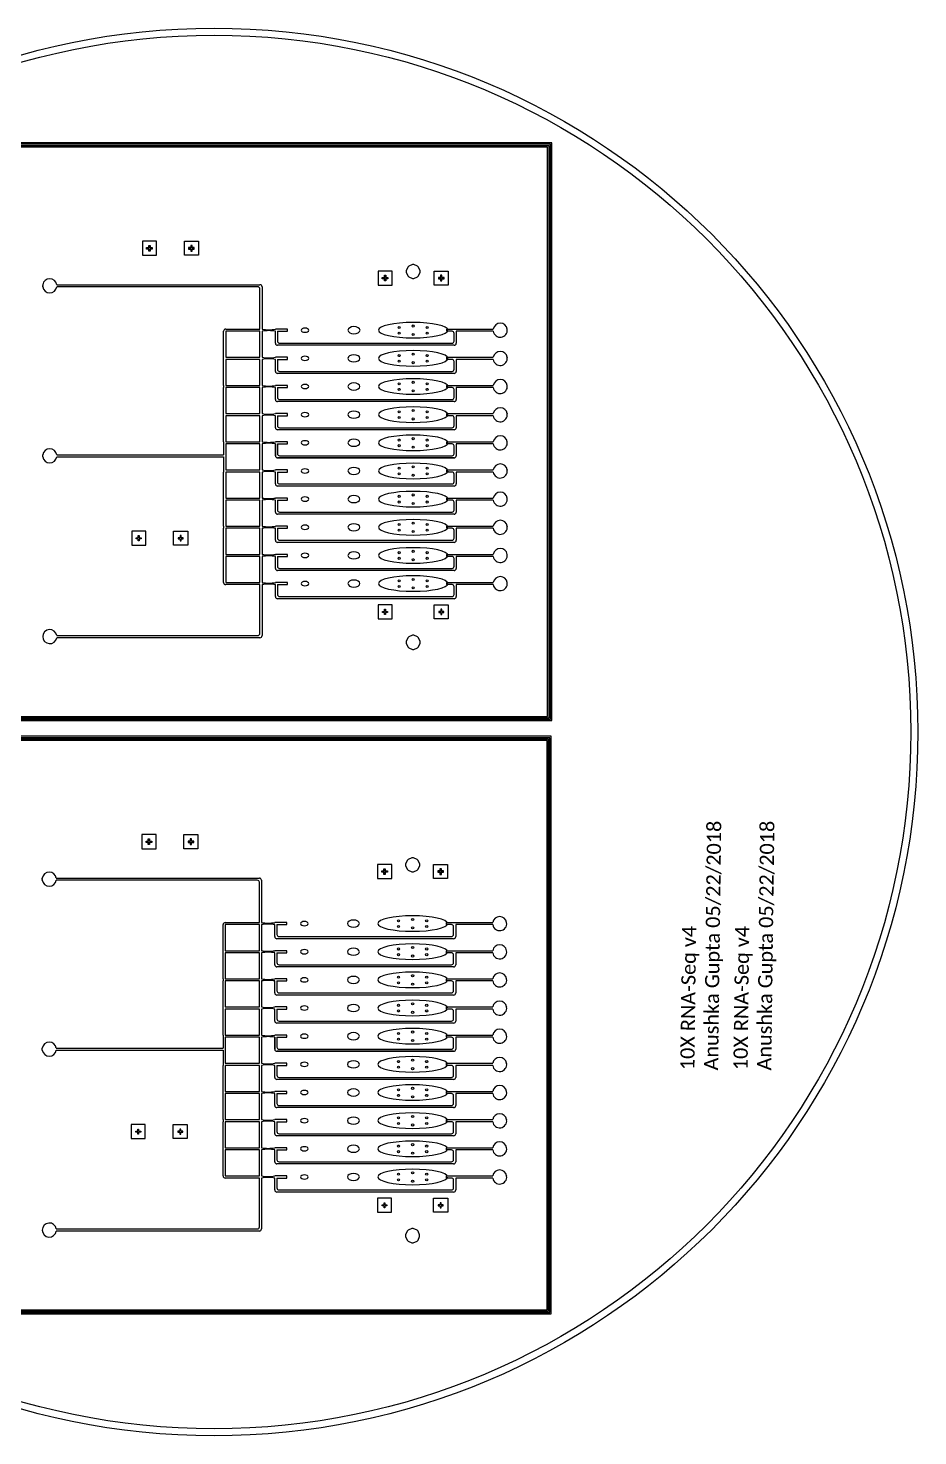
# Model space of a CAD drawing. Extents: x 23983 to 123983, y -30392 to 69608.
# Drawn here: x 60775 to 123983, y -30392 to 69608 of the extents above; entities that cross this region are included whole.
import ezdxf

# ---------------------------------------------------------------- set-up
doc = ezdxf.new("R2010")
doc.units = 13
for name, color, linetype in [('Control', 152, 'Continuous'), ('Flow', 242, 'Continuous'), ('Flow Chambers', 242, 'Continuous')]:
    doc.layers.add(name, color=color, linetype=linetype)
doc.styles.get("Standard").update_dxf_attribs({"font": ''})
doc.styles.get('Standard').set_extended_font_data('Calibri')

msp = doc.modelspace()

# ---------------------------------------------------------------- linework, layer by layer
at = {"layer": 'Control'}
for points in [[(49992, 20418), (97980, 20418), (97980, 61456), (49992, 61456)], [(50292, 20718), (97680, 20718), (97680, 61156), (50292, 61156)], [(49953, -21735), (97941, -21735), (97941, 19303), (49953, 19303)], [(50253, -21435), (97641, -21435), (97641, 19003), (50253, 19003)]]:
    msp.add_lwpolyline(points, close=True, dxfattribs=at)
for points in [[(88629, 52374), (88514, 52639), (88444, 52709), (88179, 52824), (88079, 52824), (87814, 52709), (87744, 52639), (87629, 52374), (87629, 52274), (87744, 52009), (87814, 51939), (88079, 51824), (88179, 51824), (88444, 51939), (88514, 52009), (88629, 52274), (88629, 52374)], [(88629, 26029), (88514, 26294), (88444, 26364), (88179, 26479), (88079, 26479), (87814, 26364), (87744, 26294), (87629, 26029), (87629, 25929), (87744, 25664), (87814, 25594), (88079, 25479), (88179, 25479), (88444, 25594), (88514, 25664), (88629, 25929), (88629, 26029)], [(88590, 10221), (88475, 10486), (88405, 10556), (88140, 10671), (88040, 10671), (87775, 10556), (87705, 10486), (87590, 10221), (87590, 10121), (87705, 9856), (87775, 9786), (88040, 9671), (88140, 9671), (88405, 9786), (88475, 9856), (88590, 10121), (88590, 10221)], [(88589, -16124), (88474, -15859), (88404, -15789), (88139, -15674), (88039, -15674), (87774, -15789), (87704, -15859), (87589, -16124), (87589, -16224), (87704, -16489), (87774, -16559), (88039, -16674), (88139, -16674), (88404, -16559), (88474, -16489), (88589, -16224), (88589, -16124)]]:
    msp.add_lwpolyline(points, dxfattribs=at)
msp.add_circle((73983, 19608), 50000, dxfattribs=at)
at = {"layer": 'Flow'}
for p, q in [((61814, 51383), (61819, 51383)), ((61814, 51327), (61814, 51383)), ((61814, 51233), (61814, 51289)), ((61819, 51233), (61814, 51233)), ((62808, 51384), (77239, 51383)), ((77089, 51233), (62808, 51233)), ((77239, 48227), (77239, 51083)), ((77389, 51233), (77389, 48227)), ((74664, 44227), (74664, 48077)), ((74814, 48227), (77239, 48227)), ((74814, 48077), (74814, 46227)), ((77239, 48077), (74814, 48077)), ((77239, 46227), (77239, 48077)), ((77389, 48077), (77389, 46227)), ((79189, 48227), (78339, 48227)), ((78339, 47227), (78339, 48077)), ((78489, 48077), (78489, 47377)), ((78489, 48077), (79189, 48077)), ((79189, 48077), (79189, 48227)), ((90531, 48227), (93820, 48227)), ((90531, 48077), (90531, 48227)), ((90889, 48077), (90531, 48077)), ((91189, 48077), (91189, 47227)), ((93819, 48077), (91189, 48077)), ((94807, 48227), (94809, 48227)), ((94809, 48227), (94809, 48217)), ((91039, 47077), (78489, 47077)), ((78639, 47227), (90889, 47227)), ((91039, 47377), (91039, 47927)), ((74814, 46227), (77239, 46227)), ((74814, 46077), (74814, 44227)), ((77239, 46077), (74814, 46077)), ((77239, 44227), (77239, 46077)), ((77389, 46077), (77389, 44227)), ((79189, 46227), (78339, 46227)), ((78339, 45227), (78339, 46077)), ((78489, 46077), (78489, 45377)), ((78489, 46077), (79189, 46077)), ((79189, 46077), (79189, 46227)), ((90531, 46227), (93820, 46227)), ((90531, 46077), (90531, 46227)), ((90889, 46077), (90531, 46077)), ((91189, 46077), (91189, 45227)), ((93819, 46077), (91189, 46077)), ((94807, 46227), (94809, 46227)), ((94809, 46227), (94809, 46217)), ((91039, 45077), (78489, 45077)), ((78639, 45227), (90889, 45227)), ((91039, 45377), (91039, 45927)), ((74664, 44227), (74664, 44077)), ((74664, 42227), (74664, 44077)), ((74814, 44227), (77239, 44227)), ((74814, 44077), (74814, 42227)), ((77239, 44077), (74814, 44077)), ((77239, 42227), (77239, 44077)), ((77389, 44077), (77389, 42227)), ((79189, 44227), (78339, 44227)), ((78339, 43227), (78339, 44077)), ((78489, 44077), (78489, 43377)), ((78489, 44077), (79189, 44077)), ((79189, 44077), (79189, 44227)), ((90531, 44227), (93820, 44227)), ((90531, 44077), (90531, 44227)), ((90889, 44077), (90531, 44077)), ((91189, 44077), (91189, 43227)), ((93819, 44077), (91189, 44077)), ((94807, 44227), (94809, 44227)), ((94809, 44227), (94809, 44217)), ((91039, 43077), (78489, 43077)), ((78639, 43227), (90889, 43227)), ((91039, 43377), (91039, 43927)), ((74664, 42227), (74664, 42227)), ((74664, 42077), (74664, 42227)), ((74664, 42077), (74664, 42077)), ((74664, 40227), (74664, 42077)), ((74814, 42227), (77239, 42227)), ((74814, 42077), (74814, 40227)), ((77239, 42077), (74814, 42077)), ((77239, 40227), (77239, 42077)), ((77389, 42077), (77389, 40227)), ((79189, 42227), (78339, 42227)), ((78339, 41227), (78339, 42077)), ((78489, 42077), (78489, 41377)), ((78489, 42077), (79189, 42077)), ((79189, 42077), (79189, 42227)), ((90531, 42227), (93820, 42227)), ((90531, 42077), (90531, 42227)), ((90889, 42077), (90531, 42077)), ((91189, 42077), (91189, 41227)), ((93819, 42077), (91189, 42077)), ((94807, 42227), (94809, 42227)), ((94809, 42227), (94809, 42217)), ((91039, 41077), (78489, 41077)), ((78639, 41227), (90889, 41227)), ((91039, 41377), (91039, 41927)), ((74664, 40227), (74664, 39302)), ((74814, 40227), (77239, 40227)), ((77239, 40077), (74814, 40077)), ((74814, 40077), (74814, 38227)), ((77239, 38227), (77239, 40077)), ((77389, 40077), (77389, 38227)), ((79189, 40227), (78339, 40227)), ((78339, 39227), (78339, 40077)), ((78489, 40077), (78489, 39377)), ((78489, 40077), (79189, 40077)), ((79189, 40077), (79189, 40227)), ((90531, 40227), (91189, 40227)), ((90531, 40227), (93820, 40227)), ((90531, 40077), (90531, 40227)), ((90889, 40077), (90531, 40077)), ((91189, 40077), (91189, 39227)), ((93819, 40077), (91189, 40077)), ((91189, 40076), (91189, 39227)), ((94807, 40227), (94809, 40227)), ((94809, 40227), (94809, 40217)), ((61814, 39302), (61819, 39302)), ((61814, 39152), (61814, 39302)), ((61819, 39152), (61814, 39152)), ((62808, 39302), (74664, 39302)), ((62808, 39152), (74664, 39152)), ((74664, 39152), (74664, 38077)), ((91039, 39077), (78489, 39077)), ((78639, 39227), (90889, 39227)), ((91039, 39377), (91039, 39927)), ((74664, 34227), (74664, 38077)), ((74814, 38227), (77239, 38227)), ((74814, 38077), (74814, 36227)), ((77239, 38077), (74814, 38077)), ((77239, 36227), (77239, 38077)), ((77389, 38077), (77389, 36227)), ((79189, 38227), (78339, 38227)), ((78339, 37227), (78339, 38077)), ((78489, 38077), (78489, 37377)), ((78489, 38077), (79189, 38077)), ((79189, 38077), (79189, 38227)), ((90531, 38227), (93820, 38227)), ((90531, 38077), (90531, 38227)), ((90889, 38077), (90531, 38077)), ((91189, 38077), (91189, 37227)), ((93819, 38077), (91189, 38077)), ((94807, 38227), (94809, 38227)), ((94809, 38227), (94809, 38217)), ((91039, 37077), (78489, 37077)), ((78639, 37227), (90889, 37227)), ((91039, 37377), (91039, 37927)), ((74814, 36227), (77239, 36227)), ((74814, 36077), (74814, 34227)), ((77239, 36077), (74814, 36077)), ((77239, 34227), (77239, 36077)), ((77389, 36077), (77389, 34227)), ((79189, 36227), (78339, 36227)), ((78339, 35227), (78339, 36077)), ((78489, 36077), (78489, 35377)), ((78489, 36077), (79189, 36077)), ((79189, 36077), (79189, 36227)), ((90531, 36227), (93820, 36227)), ((90531, 36077), (90531, 36227)), ((90889, 36077), (90531, 36077)), ((91189, 36077), (91189, 35227)), ((93819, 36077), (91189, 36077)), ((94807, 36227), (94809, 36227)), ((94809, 36227), (94809, 36217)), ((91039, 35077), (78489, 35077)), ((78639, 35227), (90889, 35227)), ((91039, 35377), (91039, 35927)), ((74664, 34227), (74664, 34077)), ((74664, 30227), (74664, 34077)), ((74814, 34227), (77239, 34227)), ((74814, 34077), (74814, 32227)), ((77239, 34077), (74814, 34077)), ((77239, 32227), (77239, 34077)), ((77389, 34077), (77389, 32227)), ((79189, 34227), (78339, 34227)), ((78339, 33227), (78339, 34077)), ((78489, 34077), (78489, 33377)), ((78489, 34077), (79189, 34077)), ((79189, 34077), (79189, 34227)), ((90531, 34227), (93820, 34227)), ((90531, 34077), (90531, 34227)), ((90889, 34077), (90531, 34077)), ((91189, 34077), (91189, 33227)), ((93819, 34077), (91189, 34077)), ((94807, 34227), (94809, 34227)), ((94809, 34227), (94809, 34217)), ((91039, 33077), (78489, 33077)), ((78639, 33227), (90889, 33227)), ((91039, 33377), (91039, 33927)), ((74814, 32227), (77239, 32227)), ((74814, 32077), (74814, 30227)), ((77239, 32077), (74814, 32077)), ((77239, 30227), (77239, 32077)), ((77389, 32077), (77389, 30226)), ((79189, 32227), (78339, 32227)), ((78339, 31227), (78339, 32077)), ((78489, 32077), (78489, 31377)), ((78489, 32077), (79189, 32077)), ((79189, 32077), (79189, 32227)), ((90531, 32227), (93820, 32227)), ((90531, 32077), (90531, 32227)), ((90889, 32077), (90531, 32077)), ((91189, 32077), (91189, 31227)), ((93819, 32077), (91189, 32077)), ((94807, 32227), (94809, 32227)), ((94809, 32227), (94809, 32217)), ((91039, 31077), (78489, 31077)), ((78639, 31227), (90889, 31227)), ((91039, 31377), (91039, 31927)), ((74814, 30227), (77239, 30227)), ((77239, 30077), (74814, 30077)), ((77239, 26607), (77239, 30077)), ((77389, 30077), (77389, 26457)), ((79189, 30227), (78339, 30227)), ((78339, 29227), (78339, 30077)), ((78489, 30077), (78489, 29377)), ((78489, 30077), (79189, 30077)), ((79189, 30077), (79189, 30227)), ((90531, 30227), (93820, 30227)), ((90531, 30077), (90531, 30227)), ((90889, 30077), (90531, 30077)), ((91189, 30077), (91189, 29227)), ((93819, 30077), (91189, 30077)), ((94807, 30227), (94809, 30227)), ((94809, 30227), (94809, 30217)), ((91039, 29077), (78489, 29077)), ((78639, 29227), (90889, 29227)), ((91039, 29377), (91039, 29927)), ((62808, 26457), (77089, 26457)), ((77239, 26307), (62808, 26307)), ((61775, 9230), (61780, 9230)), ((61775, 9174), (61775, 9230)), ((61775, 9080), (61775, 9136)), ((61780, 9080), (61775, 9080)), ((62769, 9231), (77200, 9230)), ((77050, 9080), (62769, 9080)), ((77350, 9080), (77350, 6074)), ((77200, 6074), (77200, 8930)), ((74775, 6074), (77200, 6074)), ((79150, 6074), (78300, 6074)), ((79150, 5924), (79150, 6074)), ((90491, 6074), (93781, 6074)), ((90491, 5924), (90491, 6074)), ((94768, 6074), (94770, 6074)), ((94770, 6074), (94770, 6064)), ((74625, 2074), (74625, 5924)), ((74775, 5924), (74775, 4074)), ((77200, 5924), (74775, 5924)), ((77200, 4074), (77200, 5924)), ((77350, 5924), (77350, 4074)), ((78300, 5074), (78300, 5924)), ((78450, 5924), (78450, 5224)), ((78450, 5924), (79150, 5924)), ((78600, 5074), (90850, 5074)), ((90850, 5924), (90491, 5924)), ((91000, 5224), (91000, 5774)), ((91150, 5924), (91150, 5074)), ((93779, 5924), (91150, 5924)), ((74775, 4074), (77200, 4074)), ((79150, 4074), (78300, 4074)), ((91000, 4924), (78450, 4924)), ((79150, 3924), (79150, 4074)), ((90491, 4074), (93781, 4074)), ((90491, 3924), (90491, 4074)), ((94768, 4074), (94770, 4074)), ((94770, 4074), (94770, 4064)), ((74775, 3924), (74775, 2074)), ((77200, 3924), (74775, 3924)), ((77200, 2074), (77200, 3924)), ((77350, 3924), (77350, 2074)), ((78300, 3074), (78300, 3924)), ((78450, 3924), (78450, 3224)), ((78450, 3924), (79150, 3924)), ((78600, 3074), (90850, 3074)), ((90850, 3924), (90491, 3924)), ((91000, 3224), (91000, 3774)), ((91150, 3924), (91150, 3074)), ((93779, 3924), (91150, 3924)), ((74625, 2074), (74625, 1924)), ((74775, 2074), (77200, 2074)), ((79150, 2074), (78300, 2074)), ((91000, 2924), (78450, 2924)), ((79150, 1924), (79150, 2074)), ((90491, 2074), (93781, 2074)), ((90491, 1924), (90491, 2074)), ((94768, 2074), (94770, 2074)), ((94770, 2074), (94770, 2064)), ((74625, 74), (74625, 1924)), ((74775, 1924), (74775, 74)), ((77200, 1924), (74775, 1924)), ((77200, 74), (77200, 1924)), ((77350, 1924), (77350, 74)), ((78300, 1074), (78300, 1924)), ((78450, 1924), (78450, 1224)), ((78450, 1924), (79150, 1924)), ((78600, 1074), (90850, 1074)), ((90850, 1924), (90491, 1924)), ((91000, 1224), (91000, 1774)), ((91150, 1924), (91150, 1074)), ((93779, 1924), (91150, 1924)), ((74625, 74), (74625, 74)), ((74625, -76), (74625, 74)), ((74775, 74), (77200, 74)), ((79150, 74), (78300, 74)), ((91000, 924), (78450, 924)), ((79150, -76), (79150, 74)), ((90491, 74), (93781, 74)), ((90491, -76), (90491, 74)), ((94768, 74), (94770, 74)), ((94770, 74), (94770, 64)), ((74625, -76), (74625, -76)), ((74625, -1926), (74625, -76)), ((74775, -76), (74775, -1926)), ((77200, -76), (74775, -76)), ((77200, -1926), (77200, -76)), ((77350, -76), (77350, -1926)), ((78300, -926), (78300, -76)), ((78450, -76), (78450, -776)), ((78450, -76), (79150, -76)), ((78600, -926), (90850, -926)), ((90850, -76), (90491, -76)), ((91000, -776), (91000, -226)), ((91150, -76), (91150, -926)), ((93779, -76), (91150, -76)), ((74625, -1926), (74625, -2851)), ((74775, -1926), (77200, -1926)), ((79150, -1926), (78300, -1926)), ((91000, -1076), (78450, -1076)), ((79150, -2076), (79150, -1926)), ((90491, -1926), (93781, -1926)), ((90491, -2076), (90491, -1926)), ((90491, -1926), (91150, -1926)), ((94768, -1926), (94770, -1926)), ((94770, -1926), (94770, -1936)), ((61775, -2851), (61780, -2851)), ((61775, -3001), (61775, -2851)), ((62769, -2851), (74625, -2851)), ((77200, -2076), (74775, -2076)), ((74775, -2076), (74775, -3926)), ((77200, -3926), (77200, -2076)), ((77350, -2076), (77350, -3926)), ((78300, -2926), (78300, -2076)), ((78450, -2076), (78450, -2776)), ((78450, -2076), (79150, -2076)), ((78600, -2926), (90850, -2926)), ((90850, -2076), (90491, -2076)), ((91000, -2776), (91000, -2226)), ((91150, -2076), (91150, -2926)), ((93779, -2076), (91150, -2076)), ((91150, -2077), (91150, -2926)), ((61780, -3001), (61775, -3001)), ((62769, -3002), (74625, -3001)), ((74625, -3001), (74625, -4076)), ((74775, -3926), (77200, -3926)), ((79150, -3926), (78300, -3926)), ((91000, -3076), (78450, -3076)), ((79150, -4076), (79150, -3926)), ((90491, -3926), (93781, -3926)), ((90491, -4076), (90491, -3926)), ((94768, -3926), (94770, -3926)), ((94770, -3926), (94770, -3936)), ((74625, -7926), (74625, -4076)), ((74775, -4076), (74775, -5926)), ((77200, -4076), (74775, -4076)), ((77200, -5926), (77200, -4076)), ((77350, -4076), (77350, -5926)), ((78300, -4926), (78300, -4076)), ((78450, -4076), (78450, -4776)), ((78450, -4076), (79150, -4076)), ((78600, -4926), (90850, -4926)), ((90850, -4076), (90491, -4076)), ((91000, -4776), (91000, -4226)), ((91150, -4076), (91150, -4926)), ((93779, -4076), (91150, -4076)), ((74775, -5926), (77200, -5926)), ((79150, -5926), (78300, -5926)), ((91000, -5076), (78450, -5076)), ((79150, -6076), (79150, -5926)), ((90491, -5926), (93781, -5926)), ((90491, -6076), (90491, -5926)), ((94768, -5926), (94770, -5926)), ((94770, -5926), (94770, -5936)), ((74775, -6076), (74775, -7926)), ((77200, -6076), (74775, -6076)), ((77200, -7926), (77200, -6076)), ((77350, -6076), (77350, -7926)), ((78300, -6926), (78300, -6076)), ((78450, -6076), (78450, -6776)), ((78450, -6076), (79150, -6076)), ((78600, -6926), (90850, -6926)), ((90850, -6076), (90491, -6076)), ((91000, -6776), (91000, -6226)), ((91150, -6076), (91150, -6926)), ((93779, -6076), (91150, -6076)), ((74625, -7926), (74625, -8076)), ((74775, -7926), (77200, -7926)), ((79150, -7926), (78300, -7926)), ((91000, -7076), (78450, -7076)), ((79150, -8076), (79150, -7926)), ((90491, -7926), (93781, -7926)), ((90491, -8076), (90491, -7926)), ((94768, -7926), (94770, -7926)), ((94770, -7926), (94770, -7936)), ((74625, -11926), (74625, -8076)), ((74775, -8076), (74775, -9926)), ((77200, -8076), (74775, -8076)), ((77200, -9926), (77200, -8076)), ((77350, -8076), (77350, -9926)), ((78300, -8926), (78300, -8076)), ((78450, -8076), (78450, -8776)), ((78450, -8076), (79150, -8076)), ((78600, -8926), (90850, -8926)), ((90850, -8076), (90491, -8076)), ((91000, -8776), (91000, -8226)), ((91150, -8076), (91150, -8926)), ((93779, -8076), (91150, -8076)), ((74775, -9926), (77200, -9926)), ((79150, -9926), (78300, -9926)), ((91000, -9076), (78450, -9076)), ((79150, -10076), (79150, -9926)), ((90491, -9926), (93781, -9926)), ((90491, -10076), (90491, -9926)), ((94768, -9926), (94770, -9926)), ((94770, -9926), (94770, -9936)), ((74775, -10076), (74775, -11926)), ((77200, -10076), (74775, -10076)), ((77200, -11926), (77200, -10076)), ((77350, -10076), (77350, -11927)), ((78300, -10926), (78300, -10076)), ((78450, -10076), (78450, -10776)), ((78450, -10076), (79150, -10076)), ((78600, -10926), (90850, -10926)), ((90850, -10076), (90491, -10076)), ((91000, -10776), (91000, -10226)), ((91150, -10076), (91150, -10926)), ((93779, -10076), (91150, -10076)), ((74775, -11926), (77200, -11926)), ((79150, -11926), (78300, -11926)), ((91000, -11076), (78450, -11076)), ((79150, -12076), (79150, -11926)), ((90491, -11926), (93781, -11926)), ((90491, -12076), (90491, -11926)), ((94768, -11926), (94770, -11926)), ((94770, -11926), (94770, -11936)), ((77200, -12076), (74775, -12076)), ((77200, -15546), (77200, -12076)), ((77350, -12076), (77350, -15696)), ((78300, -12926), (78300, -12076)), ((78450, -12076), (78450, -12776)), ((78450, -12076), (79150, -12076)), ((78600, -12926), (90850, -12926)), ((90850, -12076), (90491, -12076)), ((91000, -12776), (91000, -12226)), ((91150, -12076), (91150, -12926)), ((93779, -12076), (91150, -12076)), ((91000, -13076), (78450, -13076)), ((62769, -15696), (77050, -15696)), ((77200, -15846), (62769, -15846))]:
    msp.add_line(p, q, dxfattribs=at)
for points in [[(50092, 20518), (97880, 20518), (97880, 61356), (50092, 61356)], [(50192, 20618), (97780, 20618), (97780, 61256), (50192, 61256)], [(69592, 54016), (69592, 53916), (69442, 53916), (69442, 53766), (69342, 53766), (69342, 53916), (69192, 53916), (69192, 54016), (69342, 54016), (69342, 54166), (69442, 54166), (69442, 54016), (69592, 54016)], [(72175, 54016), (72175, 53916), (72325, 53916), (72325, 53766), (72425, 53766), (72425, 53916), (72575, 53916), (72575, 54016), (72425, 54016), (72425, 54166), (72325, 54166), (72325, 54016), (72175, 54016)], [(86336, 51899), (86336, 51799), (86186, 51799), (86186, 51649), (86086, 51649), (86086, 51799), (85936, 51799), (85936, 51899), (86086, 51899), (86086, 52049), (86186, 52049), (86186, 51899), (86336, 51899)], [(89919, 51899), (89919, 51799), (90069, 51799), (90069, 51649), (90169, 51649), (90169, 51799), (90319, 51799), (90319, 51899), (90169, 51899), (90169, 52049), (90069, 52049), (90069, 51899), (89919, 51899)], [(50053, -21635), (97841, -21635), (97841, 19203), (50053, 19203)], [(50153, -21535), (97741, -21535), (97741, 19103), (50153, 19103)], [(69553, 11863), (69553, 11763), (69403, 11763), (69403, 11613), (69303, 11613), (69303, 11763), (69153, 11763), (69153, 11863), (69303, 11863), (69303, 12013), (69403, 12013), (69403, 11863), (69553, 11863)], [(72136, 11863), (72136, 11763), (72286, 11763), (72286, 11613), (72386, 11613), (72386, 11763), (72536, 11763), (72536, 11863), (72386, 11863), (72386, 12013), (72286, 12013), (72286, 11863), (72136, 11863)], [(86297, 9746), (86297, 9646), (86147, 9646), (86147, 9496), (86047, 9496), (86047, 9646), (85897, 9646), (85897, 9746), (86047, 9746), (86047, 9896), (86147, 9896), (86147, 9746), (86297, 9746)], [(89880, 9746), (89880, 9646), (90030, 9646), (90030, 9496), (90130, 9496), (90130, 9646), (90280, 9646), (90280, 9746), (90130, 9746), (90130, 9896), (90030, 9896), (90030, 9746), (89880, 9746)]]:
    msp.add_lwpolyline(points, close=True, dxfattribs=at)
for points in [[(78339, 40077), (78339, 39227, 0.414214), (78489, 39077), (91030, 39077)], [(78300, -2076), (78300, -2926, 0.414214), (78450, -3076), (90991, -3076)]]:
    msp.add_lwpolyline(points, format="xyb", dxfattribs=at)
for radius in [50000, 49500]:
    msp.add_circle((73983, 19608), radius, dxfattribs=at)
for centre, radius, start, end in [((62311, 51308), 503, 8.69282, 171.35146), ((62314, 51308), 500, 177.82396, 182.17604), ((62311, 51309), 503, 188.63331, 351.34942), ((77089, 51083), 150, 0, 90), ((77239, 51233), 150, 0.00168, 90.00056), ((74814, 48077), 150, 90.11931, 179.99991), ((77864, 50860), 2676, 259.7747, 280.2253), ((77864, 45443), 2676, 79.7747, 100.22525), ((90889, 47927), 150, 0, 90), ((94314, 48147), 500, 188.04785, 8.04785), ((94314, 48147), 500, 9.2069, 170.7931), ((78489, 47227), 150, 180, 270), ((78639, 47377), 150, 180, 270), ((90889, 47377), 150, 270, 0), ((91039, 47227), 150, 270, 0), ((77864, 48860), 2676, 259.77541, 280.2253), ((77864, 43443), 2676, 79.7747, 100.22453), ((90889, 45927), 150, 0, 90), ((94314, 46147), 500, 188.04785, 8.04785), ((94314, 46147), 500, 9.2069, 170.7931), ((78489, 45227), 150, 180, 270), ((78639, 45377), 150, 180, 270), ((90889, 45377), 150, 270, 0), ((91039, 45227), 150, 270, 0), ((77864, 46860), 2676, 259.77613, 280.2253), ((77864, 41443), 2676, 79.7747, 100.22382), ((90889, 43927), 150, 0, 90), ((94314, 44147), 500, 188.04785, 8.04785), ((94314, 44147), 500, 9.2069, 170.7931), ((78489, 43227), 150, 180, 270), ((78639, 43377), 150, 180, 270), ((90889, 43377), 150, 270, 0), ((91039, 43227), 150, 270, 0), ((77864, 44860), 2676, 259.77684, 280.2253), ((77864, 39443), 2676, 79.7747, 100.2231), ((90889, 41927), 150, 0, 90), ((94314, 42147), 500, 188.04785, 8.04785), ((94314, 42147), 500, 9.2069, 170.7931), ((78489, 41227), 150, 180, 270), ((78639, 41377), 150, 180, 270), ((90889, 41377), 150, 270, 0), ((91039, 41227), 150, 270, 0), ((77864, 42860), 2676, 259.77756, 280.2253), ((77864, 37443), 2676, 79.7747, 100.22239), ((90889, 39927), 150, 0, 90), ((94314, 40147), 500, 188.04785, 8.04785), ((94314, 40147), 500, 9.2069, 170.7931), ((62311, 39226), 503, 8.67465, 171.35235), ((62314, 39224), 500, 188.29652, 351.70348), ((78489, 39227), 150, 180, 270), ((78639, 39377), 150, 180, 270), ((90889, 39377), 150, 270, 0), ((91039, 39227), 150, 270, 0), ((77864, 40860), 2676, 259.77827, 280.2253), ((77864, 35443), 2676, 79.7747, 100.22167), ((90889, 37927), 150, 0, 90), ((94314, 38147), 500, 188.04785, 8.04785), ((94314, 38147), 500, 9.2069, 170.7931), ((78489, 37227), 150, 180, 270), ((78639, 37377), 150, 180, 270), ((90889, 37377), 150, 270, 0), ((91039, 37227), 150, 270, 0), ((77864, 38860), 2676, 259.77899, 280.2253), ((77864, 33443), 2676, 79.7747, 100.22096), ((90889, 35927), 150, 0, 90), ((94314, 36147), 500, 188.04785, 8.04785), ((94314, 36147), 500, 9.2069, 170.7931), ((78489, 35227), 150, 180, 270), ((78639, 35377), 150, 180, 270), ((90889, 35377), 150, 270, 0), ((91039, 35227), 150, 270, 0), ((77864, 36860), 2676, 259.7797, 280.2253), ((77864, 31443), 2676, 79.7747, 100.22025), ((90889, 33927), 150, 0, 90), ((94314, 34147), 500, 188.04785, 8.04785), ((94314, 34147), 500, 9.2069, 170.7931), ((78489, 33227), 150, 180, 270), ((78639, 33377), 150, 180, 270), ((90889, 33377), 150, 270, 0), ((91039, 33227), 150, 270, 0), ((77864, 34860), 2676, 259.78042, 280.2253), ((77864, 29443), 2676, 79.7747, 100.21953), ((90889, 31927), 150, 0, 90), ((94314, 32147), 500, 188.04785, 8.04785), ((94314, 32147), 500, 9.2069, 170.7931), ((78489, 31227), 150, 180, 270), ((78639, 31377), 150, 180, 270), ((90889, 31377), 150, 270, 0), ((91039, 31227), 150, 270, 0), ((74814, 30227), 150, 180, 270), ((77864, 32862), 2678, 259.79123, 280.22196), ((77864, 27442), 2678, 79.77803, 100.2087), ((90889, 29927), 150, 0, 90), ((94314, 30147), 500, 188.04785, 8.04785), ((94314, 30147), 500, 9.2069, 170.7931), ((78489, 29227), 150, 180, 270), ((78639, 29377), 150, 180, 270), ((90889, 29377), 150, 270, 0), ((91039, 29227), 150, 270, 0), ((62314, 26382), 500, 8.62693, 351.37307), ((77089, 26607), 150, 270, 0), ((77239, 26457), 150, 270.00112, 0.00112), ((62272, 9155), 503, 8.69282, 171.35146), ((62275, 9155), 500, 177.82396, 182.17604), ((62272, 9156), 503, 188.63331, 351.34942), ((77050, 8930), 150, 0, 90), ((77200, 9080), 150, 0.00168, 90.00056), ((74775, 5924), 150, 90.11931, 179.99991), ((77825, 8707), 2676, 259.7747, 280.2253), ((94275, 5994), 500, 188.04785, 8.04785), ((94275, 5994), 500, 9.2069, 170.7931), ((77825, 3290), 2676, 79.7747, 100.22525), ((78450, 5074), 150, 180, 270), ((78600, 5224), 150, 180, 270), ((90850, 5774), 150, 0, 90), ((90850, 5224), 150, 270, 0), ((91000, 5074), 150, 270, 0), ((77825, 6707), 2676, 259.77541, 280.2253), ((94275, 3994), 500, 188.04785, 8.04785), ((94275, 3994), 500, 9.2069, 170.7931), ((77825, 1290), 2676, 79.7747, 100.22453), ((78450, 3074), 150, 180, 270), ((78600, 3224), 150, 180, 270), ((90850, 3774), 150, 0, 90), ((90850, 3224), 150, 270, 0), ((91000, 3074), 150, 270, 0), ((77825, 4707), 2676, 259.77613, 280.2253), ((94275, 1994), 500, 188.04785, 8.04785), ((94275, 1994), 500, 9.2069, 170.7931), ((77825, -710), 2676, 79.7747, 100.22382), ((78450, 1074), 150, 180, 270), ((78600, 1224), 150, 180, 270), ((90850, 1774), 150, 0, 90), ((90850, 1224), 150, 270, 0), ((91000, 1074), 150, 270, 0), ((77825, 2707), 2676, 259.77684, 280.2253), ((94275, -6), 500, 188.04785, 8.04785), ((94275, -6), 500, 9.2069, 170.7931), ((77825, -2710), 2676, 79.7747, 100.2231), ((78450, -926), 150, 180, 270), ((78600, -776), 150, 180, 270), ((90850, -226), 150, 0, 90), ((90850, -776), 150, 270, 0), ((91000, -926), 150, 270, 0), ((77825, 707), 2676, 259.77756, 280.2253), ((94275, -2006), 500, 188.04785, 8.04785), ((94275, -2006), 500, 9.2069, 170.7931), ((62272, -2927), 503, 8.67465, 171.35235), ((77825, -4710), 2676, 79.7747, 100.22239), ((78450, -2926), 150, 180, 270), ((78600, -2776), 150, 180, 270), ((90850, -2226), 150, 0, 90), ((90850, -2776), 150, 270, 0), ((91000, -2926), 150, 270, 0), ((62275, -2929), 500, 188.29736, 351.68528), ((77825, -1293), 2676, 259.77827, 280.2253), ((94275, -4006), 500, 188.04785, 8.04785), ((94275, -4006), 500, 9.2069, 170.7931), ((77825, -6710), 2676, 79.7747, 100.22167), ((78450, -4926), 150, 180, 270), ((78600, -4776), 150, 180, 270), ((90850, -4226), 150, 0, 90), ((90850, -4776), 150, 270, 0), ((91000, -4926), 150, 270, 0), ((77825, -3293), 2676, 259.77899, 280.2253), ((94275, -6006), 500, 188.04785, 8.04785), ((94275, -6006), 500, 9.2069, 170.7931), ((77825, -8710), 2676, 79.7747, 100.22096), ((78450, -6926), 150, 180, 270), ((78600, -6776), 150, 180, 270), ((90850, -6226), 150, 0, 90), ((90850, -6776), 150, 270, 0), ((91000, -6926), 150, 270, 0), ((77825, -5293), 2676, 259.7797, 280.2253), ((94275, -8006), 500, 188.04785, 8.04785), ((94275, -8006), 500, 9.2069, 170.7931), ((77825, -10710), 2676, 79.7747, 100.22025), ((78450, -8926), 150, 180, 270), ((78600, -8776), 150, 180, 270), ((90850, -8226), 150, 0, 90), ((90850, -8776), 150, 270, 0), ((91000, -8926), 150, 270, 0), ((77825, -7293), 2676, 259.78042, 280.2253), ((94275, -10006), 500, 188.04785, 8.04785), ((94275, -10006), 500, 9.2069, 170.7931), ((77825, -12710), 2676, 79.7747, 100.21953), ((78450, -10926), 150, 180, 270), ((78600, -10776), 150, 180, 270), ((90850, -10226), 150, 0, 90), ((90850, -10776), 150, 270, 0), ((91000, -10926), 150, 270, 0), ((74775, -11926), 150, 180, 270), ((77824, -9291), 2678, 259.79123, 280.22196), ((94275, -12006), 500, 188.04785, 8.04785), ((94275, -12006), 500, 9.2069, 170.7931), ((77824, -14711), 2678, 79.77803, 100.2087), ((78450, -12926), 150, 180, 270), ((78600, -12776), 150, 180, 270), ((90850, -12226), 150, 0, 90), ((90850, -12776), 150, 270, 0), ((91000, -12926), 150, 270, 0), ((62275, -15771), 500, 8.62693, 351.37307), ((77050, -15546), 150, 270, 0), ((77200, -15696), 150, 270.00112, 0.00112)]:
    msp.add_arc(centre, radius, start, end, dxfattribs=at)
at = {"layer": 'Flow Chambers'}
for points in [[(68897, 53470), (69897, 53470), (69897, 54470), (68897, 54470)], [(72871, 53470), (71871, 53470), (71871, 54470), (72871, 54470)], [(85641, 51353), (86641, 51353), (86641, 52353), (85641, 52353)], [(90615, 51353), (89615, 51353), (89615, 52353), (90615, 52353)], [(68138, 32874), (69138, 32874), (69138, 33874), (68138, 33874)], [(72112, 32874), (71112, 32874), (71112, 33874), (72112, 33874)], [(85633, 27642), (86633, 27642), (86633, 28642), (85633, 28642)], [(90623, 27642), (89623, 27642), (89623, 28642), (90623, 28642)], [(68858, 11318), (69858, 11318), (69858, 12318), (68858, 12318)], [(72832, 11318), (71832, 11318), (71832, 12318), (72832, 12318)], [(85602, 9200), (86602, 9200), (86602, 10200), (85602, 10200)], [(90575, 9200), (89575, 9200), (89575, 10200), (90575, 10200)], [(68099, -9279), (69099, -9279), (69099, -8279), (68099, -8279)], [(72073, -9279), (71073, -9279), (71073, -8279), (72073, -8279)], [(85594, -14511), (86594, -14511), (86594, -13511), (85594, -13511)], [(90584, -14511), (89584, -14511), (89584, -13511), (90584, -13511)]]:
    msp.add_lwpolyline(points, close=True, dxfattribs=at)
for points in [[(69567, 53936), (69424, 53936), (69424, 53788), (69360, 53788), (69360, 53936), (69217, 53936), (69217, 54000), (69360, 54000), (69360, 54153), (69424, 54153), (69424, 54000), (69567, 54000), (69567, 53936)], [(72201, 53936), (72344, 53936), (72344, 53788), (72408, 53788), (72408, 53936), (72551, 53936), (72551, 54000), (72408, 54000), (72408, 54153), (72344, 54153), (72344, 54000), (72201, 54000), (72201, 53936)], [(86311, 51819), (86168, 51819), (86168, 51671), (86104, 51671), (86104, 51819), (85961, 51819), (85961, 51883), (86104, 51883), (86104, 52036), (86168, 52036), (86168, 51883), (86311, 51883), (86311, 51819)], [(89945, 51819), (90088, 51819), (90088, 51671), (90152, 51671), (90152, 51819), (90295, 51819), (90295, 51883), (90152, 51883), (90152, 52036), (90088, 52036), (90088, 51883), (89945, 51883), (89945, 51819)], [(68808, 33340), (68665, 33340), (68665, 33192), (68601, 33192), (68601, 33340), (68458, 33340), (68458, 33404), (68601, 33404), (68601, 33557), (68665, 33557), (68665, 33404), (68808, 33404), (68808, 33340)], [(71442, 33340), (71585, 33340), (71585, 33192), (71649, 33192), (71649, 33340), (71792, 33340), (71792, 33404), (71649, 33404), (71649, 33557), (71585, 33557), (71585, 33404), (71442, 33404), (71442, 33340)], [(86303, 28108), (86160, 28108), (86160, 27960), (86096, 27960), (86096, 28108), (85953, 28108), (85953, 28172), (86096, 28172), (86096, 28325), (86160, 28325), (86160, 28172), (86303, 28172), (86303, 28108)], [(89953, 28108), (90096, 28108), (90096, 27960), (90160, 27960), (90160, 28108), (90303, 28108), (90303, 28172), (90160, 28172), (90160, 28325), (90096, 28325), (90096, 28172), (89953, 28172), (89953, 28108)], [(69528, 11784), (69385, 11784), (69385, 11636), (69321, 11636), (69321, 11784), (69178, 11784), (69178, 11848), (69321, 11848), (69321, 12001), (69385, 12001), (69385, 11848), (69528, 11848), (69528, 11784)], [(72162, 11784), (72305, 11784), (72305, 11636), (72369, 11636), (72369, 11784), (72512, 11784), (72512, 11848), (72369, 11848), (72369, 12001), (72305, 12001), (72305, 11848), (72162, 11848), (72162, 11784)], [(86272, 9666), (86129, 9666), (86129, 9518), (86065, 9518), (86065, 9666), (85922, 9666), (85922, 9730), (86065, 9730), (86065, 9883), (86129, 9883), (86129, 9730), (86272, 9730), (86272, 9666)], [(89905, 9666), (90048, 9666), (90048, 9518), (90112, 9518), (90112, 9666), (90255, 9666), (90255, 9730), (90112, 9730), (90112, 9883), (90048, 9883), (90048, 9730), (89905, 9730), (89905, 9666)], [(68769, -8813), (68626, -8813), (68626, -8961), (68562, -8961), (68562, -8813), (68419, -8813), (68419, -8749), (68562, -8749), (68562, -8596), (68626, -8596), (68626, -8749), (68769, -8749), (68769, -8813)], [(71403, -8813), (71546, -8813), (71546, -8961), (71610, -8961), (71610, -8813), (71753, -8813), (71753, -8749), (71610, -8749), (71610, -8596), (71546, -8596), (71546, -8749), (71403, -8749), (71403, -8813)], [(86264, -14045), (86121, -14045), (86121, -14193), (86057, -14193), (86057, -14045), (85914, -14045), (85914, -13981), (86057, -13981), (86057, -13828), (86121, -13828), (86121, -13981), (86264, -13981), (86264, -14045)], [(89914, -14045), (90057, -14045), (90057, -14193), (90121, -14193), (90121, -14045), (90264, -14045), (90264, -13981), (90121, -13981), (90121, -13828), (90057, -13828), (90057, -13981), (89914, -13981), (89914, -14045)]]:
    msp.add_lwpolyline(points, dxfattribs=at)
for centre, radius in [((73983, 19608), 50000), ((87128, 48346), 75), ((87128, 47946), 75), ((88128, 48446), 75), ((89128, 48346), 75), ((89128, 47946), 75), ((88128, 47846), 75), ((87128, 46346), 75), ((87128, 45946), 75), ((88128, 46446), 75), ((89128, 46346), 75), ((89128, 45946), 75), ((88128, 45846), 75), ((87128, 44346), 75), ((87128, 43946), 75), ((88128, 44446), 75), ((89128, 44346), 75), ((89128, 43946), 75), ((88128, 43846), 75), ((87128, 42346), 75), ((87128, 41946), 75), ((88128, 42446), 75), ((89128, 42346), 75), ((89128, 41946), 75), ((88128, 41846), 75), ((87128, 40346), 75), ((87128, 39946), 75), ((88128, 40446), 75), ((89128, 40346), 75), ((89128, 39946), 75), ((88128, 39846), 75), ((87128, 38346), 75), ((87128, 37946), 75), ((88128, 38446), 75), ((89128, 38346), 75), ((89128, 37946), 75), ((88128, 37846), 75), ((87128, 36346), 75), ((87128, 35946), 75), ((88128, 36446), 75), ((89128, 36346), 75), ((89128, 35946), 75), ((88128, 35846), 75), ((87128, 34346), 75), ((87128, 33946), 75), ((88128, 34446), 75), ((89128, 34346), 75), ((89128, 33946), 75), ((88128, 33846), 75), ((87128, 32346), 75), ((87128, 31946), 75), ((88128, 32446), 75), ((89128, 32346), 75), ((89128, 31946), 75), ((88128, 31846), 75), ((87128, 30346), 75), ((87128, 29946), 75), ((88128, 30446), 75), ((89128, 30346), 75), ((89128, 29946), 75), ((88128, 29846), 75), ((87089, 6193), 75), ((88089, 6293), 75), ((89089, 6193), 75), ((87089, 5793), 75), ((88089, 5693), 75), ((89089, 5793), 75), ((87089, 4193), 75), ((88089, 4293), 75), ((89089, 4193), 75), ((87089, 3793), 75), ((88089, 3693), 75), ((89089, 3793), 75), ((87089, 2193), 75), ((88089, 2293), 75), ((89089, 2193), 75), ((87089, 1793), 75), ((88089, 1693), 75), ((89089, 1793), 75), ((87089, 193), 75), ((88089, 293), 75), ((89089, 193), 75), ((87089, -207), 75), ((88089, -307), 75), ((89089, -207), 75), ((87089, -1807), 75), ((88089, -1707), 75), ((89089, -1807), 75), ((87089, -2207), 75), ((88089, -2307), 75), ((89089, -2207), 75), ((87089, -3807), 75), ((88089, -3707), 75), ((89089, -3807), 75), ((87089, -4207), 75), ((88089, -4307), 75), ((89089, -4207), 75), ((87089, -5807), 75), ((88089, -5707), 75), ((89089, -5807), 75), ((87089, -6207), 75), ((88089, -6307), 75), ((89089, -6207), 75), ((87089, -7807), 75), ((88089, -7707), 75), ((89089, -7807), 75), ((87089, -8207), 75), ((88089, -8307), 75), ((89089, -8207), 75), ((87089, -9807), 75), ((88089, -9707), 75), ((89089, -9807), 75), ((87089, -10207), 75), ((88089, -10307), 75), ((89089, -10207), 75), ((87089, -11807), 75), ((88089, -11707), 75), ((89089, -11807), 75), ((87089, -12207), 75), ((88089, -12307), 75), ((89089, -12207), 75)]:
    msp.add_circle(centre, radius, dxfattribs=at)
at = {"layer": 'Flow Chambers', "extrusion": (0, 0, -1)}
for centre, major_axis, ratio in [((80440, 48152), (270, 0), 0.555556), ((83921, 48152), (430, 0), 0.581395), ((88129, 48152), (2475, 0), 0.222222), ((80440, 46152), (270, 0), 0.555556), ((83920, 46152), (430, 0), 0.581395), ((88129, 46152), (2475, 0), 0.222222), ((80440, 44152), (270, 0), 0.555556), ((83920, 44152), (430, 0), 0.581395), ((88129, 44152), (2475, 0), 0.222222), ((80440, 42152), (270, 0), 0.555556), ((83920, 42152), (430, 0), 0.581395), ((88129, 42152), (2475, 0), 0.222222), ((80440, 40152), (270, 0), 0.555556), ((83920, 40152), (430, 0), 0.581395), ((88129, 40152), (2475, 0), 0.222222), ((80440, 38152), (270, 0), 0.555556), ((83920, 38152), (430, 0), 0.581395), ((88129, 38152), (2475, 0), 0.222222), ((80440, 36152), (270, 0), 0.555556), ((83920, 36152), (430, 0), 0.581395), ((88129, 36152), (2475, 0), 0.222222), ((80440, 34152), (270, 0), 0.555556), ((83920, 34152), (430, 0), 0.581395), ((88129, 34152), (2475, 0), 0.222222), ((80440, 32152), (270, 0), 0.555556), ((83920, 32152), (430, 0), 0.581395), ((88129, 32152), (2475, 0), 0.222222), ((80440, 30152), (270, 0), 0.555556), ((83920, 30152), (430, 0), 0.581395), ((88129, 30152), (2475, 0), 0.222222), ((80401, 5999), (270, 0), 0.555556), ((83882, 5999), (430, 0), 0.581395), ((88090, 5999), (2475, 0), 0.222222), ((80401, 3999), (270, 0), 0.555556), ((83881, 3999), (430, 0), 0.581395), ((88090, 3999), (2475, 0), 0.222222), ((80401, 1999), (270, 0), 0.555556), ((83881, 1999), (430, 0), 0.581395), ((88090, 1999), (2475, 0), 0.222222), ((80401, -1), (270, 0), 0.555556), ((83881, -1), (430, 0), 0.581395), ((88090, -1), (2475, 0), 0.222222), ((80401, -2001), (270, 0), 0.555556), ((83881, -2001), (430, 0), 0.581395), ((88090, -2001), (2475, 0), 0.222222), ((80401, -4001), (270, 0), 0.555556), ((83881, -4001), (430, 0), 0.581395), ((88090, -4001), (2475, 0), 0.222222), ((80401, -6001), (270, 0), 0.555556), ((83881, -6001), (430, 0), 0.581395), ((88090, -6001), (2475, 0), 0.222222), ((80401, -8001), (270, 0), 0.555556), ((83881, -8001), (430, 0), 0.581395), ((88090, -8001), (2475, 0), 0.222222), ((80401, -10001), (270, 0), 0.555556), ((83881, -10001), (430, 0), 0.581395), ((88090, -10001), (2475, 0), 0.222222), ((80401, -12001), (270, 0), 0.555556), ((83881, -12001), (430, 0), 0.581395), ((88090, -12001), (2475, 0), 0.222222)]:
    msp.add_ellipse(centre, major_axis=major_axis, ratio=ratio, dxfattribs=at)

# ---------------------------------------------------------------- texts
at = {"layer": 'Control', "insert": (107097, -4406), "char_height": 1011.28, "width": 24096.69, "attachment_point": 1, "rotation": 89.27468}
msp.add_mtext('10X RNA-Seq v4\\PAnushka Gupta 05/22/2018', dxfattribs=at)
at = {"layer": 'Flow', "insert": (110872, -4409), "char_height": 1011.28, "width": 24096.69, "attachment_point": 1, "rotation": 89.27468}
msp.add_mtext('10X RNA-Seq v4\\PAnushka Gupta 05/22/2018', dxfattribs=at)

doc.saveas('drawing.dxf')
